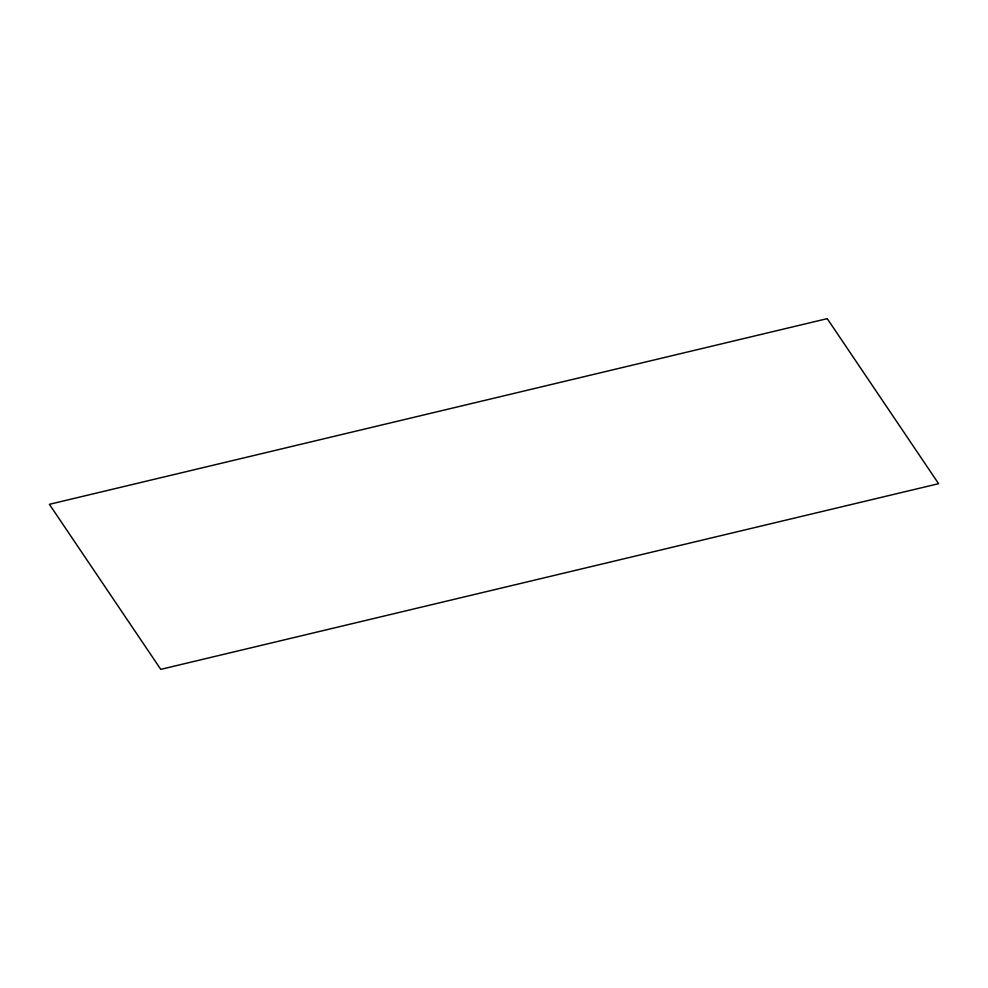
<?xml version="1.0" encoding="UTF-8"?>
<svg xmlns="http://www.w3.org/2000/svg" width="988" height="988" viewBox="0 0 988 988"><rect width="100%" height="100%" fill="white"/><g stroke="black" fill="none" stroke-linecap="round" stroke-linejoin="round"><path stroke-width="1.48" d="M827.24 318.642L49.4 504.312L160.76 669.358L938.6 483.688L827.24 318.642"/></g></svg>
